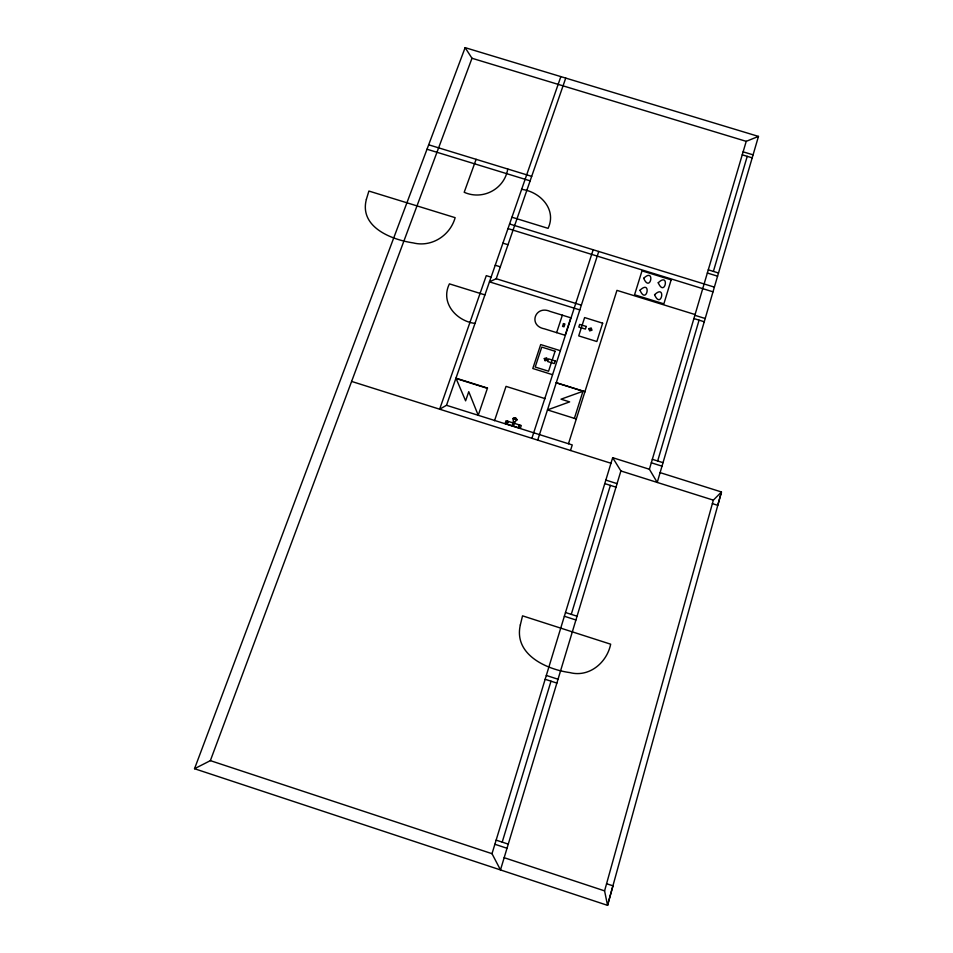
<?xml version="1.0" encoding="UTF-8"?>
<svg xmlns="http://www.w3.org/2000/svg" width="953" height="953" viewBox="0 0 953 953"><rect width="100%" height="100%" fill="white"/><g stroke="black" fill="none" stroke-linecap="round" stroke-linejoin="round"><path stroke-width="1.43" d="M612.672 457.678L620.891 470.961L500.48 869.922L492.01 853.685L612.672 457.678L649.398 469.257L657.236 482.444L758.469 136.41L465.135 47.65L194.531 768.714L607.549 905.35L604.583 890.876L713.344 500.146L721.457 491.974L660.107 472.628M657.677 460.99L699.073 320.148M713.392 271.414L747.223 156.34M649.398 469.257L746.223 141.342L758.469 136.41M502.207 842.13L551.001 681.192M571.264 614.375L610.385 485.387M568.476 443.741L616.948 290.367L695.082 314.55M570.502 450.483L572.253 444.932L446.504 405.299L439.643 409.194L486.28 275.643L491.093 277.144M574.385 418.367L582.986 391.195M537.695 440.131L598.734 251.473M531.893 438.297L593.183 249.769M556.635 332.633L562.353 315.181L570.799 317.814L565.129 335.277L544.497 328.856C527.736 325.735 535.121 304.662 550.238 311.464L562.353 315.181M518.813 427.837L519.73 425.038M512.106 425.717L513.417 421.774L513.048 418.45L515.633 417.736L517.002 419.701L514.715 422.191L513.405 426.134M494.512 420.738L506.031 386.37L545.128 398.652M579.829 309.916L489.449 281.85L496.215 278.729L565.737 78.086M446.516 405.299L560.852 76.609M507.77 169.026C504.482 189.147 482.742 200.583 464.194 192.28L476.119 159.33M194.531 768.714L210.363 760.637L471.985 58.264L465.135 47.65M583.129 391.23L561.019 399.188L569.644 401.892L547.475 409.909L576.303 418.975M471.985 58.264L746.223 141.342M743.126 151.837L753.073 154.851M742.244 154.827L752.203 157.841M428.671 144.796L531.691 176.353M427.015 149.228L530.13 180.844M521.636 189.349C540.077 191.636 557.064 209.374 548.07 228.351L511.94 217.224M708.282 269.842L718.514 272.999M707.34 273.023L717.585 276.167M509.581 223.991L714.381 287.127M507.985 228.577L712.999 291.821M502.91 243.158L507.997 244.718M694.856 315.3L705.196 318.505M693.903 318.552L704.243 321.757M495.226 265.244L500.337 266.828M496.215 278.729L581.366 305.163M484.91 294.894L449.423 283.863C440.036 302.637 456.308 321.078 474.987 323.424M560.316 350.692L540.696 344.569L532.798 368.501L552.514 374.684M556.278 382.689L584.939 391.659M556.242 382.808L584.904 391.79M457.273 378.877L485.97 387.895M652.34 459.31L663.026 462.681M651.316 462.789L662.001 466.16M513.322 422.06L514.62 422.465M513.036 422.929L506.055 420.726L505.126 423.525L520.35 428.326L521.267 425.526L514.334 423.335M351.609 381.426L610.968 463.253M620.891 470.961L713.344 500.146M712.367 503.625L717.764 505.328L721.457 491.974L607.549 905.35L612.958 885.825L606.573 883.729M605.846 480.086L617.067 483.636M604.774 483.6L615.995 487.162M565.498 612.517L577.041 616.222M564.355 616.257L575.91 619.974M546.319 675.451L558.029 679.239M545.152 679.286L556.862 683.087M496.144 840.129L508.259 844.12M494.881 844.263L507.008 848.265M210.363 760.637L492.01 853.685M504.161 857.7L604.583 890.876M654.568 294.739C661.299 310.201 666.54 283.315 654.568 294.739M658.237 282.767C664.956 298.146 670.162 271.402 658.237 282.767M643.692 278.276C650.375 293.643 655.652 266.935 643.692 278.276M639.987 290.236C646.67 305.675 651.983 278.824 639.987 290.236M520.338 624.93C513.536 654.437 546.117 669.328 569.954 672.615C589.24 677.631 606.942 662.609 610.67 644.192L522.53 615.841L520.338 624.93M366.393 199.284C359.007 227.136 391.552 239.727 413.245 242.908C431.566 247.542 450.185 235.546 455.141 217.665L368.894 191.053L366.393 199.284M671.15 279.86L663.872 303.84L634.567 294.775L642 270.866L671.15 279.86M602.653 323.186L596.84 341.519L578.721 335.885L584.606 317.575L602.653 323.186M588.871 328.654L589.657 330.882L591.992 330.214L591.217 327.999L588.871 328.654M589.538 328.988L589.99 330.262L591.325 329.881L590.872 328.618L589.538 328.988M586.25 326.462L585.404 329.083L578.816 327.034L579.662 324.413L586.25 326.462M555.182 360.949L554.312 363.605L547.665 361.532L548.535 358.864L555.182 360.949M563.473 323.603L562.568 326.379L563.997 326.819L564.903 324.044L563.473 323.603M555.075 351.252L548.559 371.217L535.193 367.036L541.769 347.095L555.075 351.252M518.635 425.955L519.278 426.408L518.635 425.955M544.306 358.554L545.068 360.818L547.439 360.139L546.677 357.887L544.306 358.554M544.973 358.9L545.414 360.186L546.772 359.805L546.331 358.519L544.973 358.9M507.639 421.226L506.71 424.025L507.687 421.25M508.032 422.62L507.234 422.62L508.032 422.62M487.483 388.062L478.227 415.294L468.757 391.683L465.612 400.832L455.951 378.162L487.483 388.062M517.002 419.701C508.997 418.998 515.466 416.521 516.943 419.773"/></g></svg>
